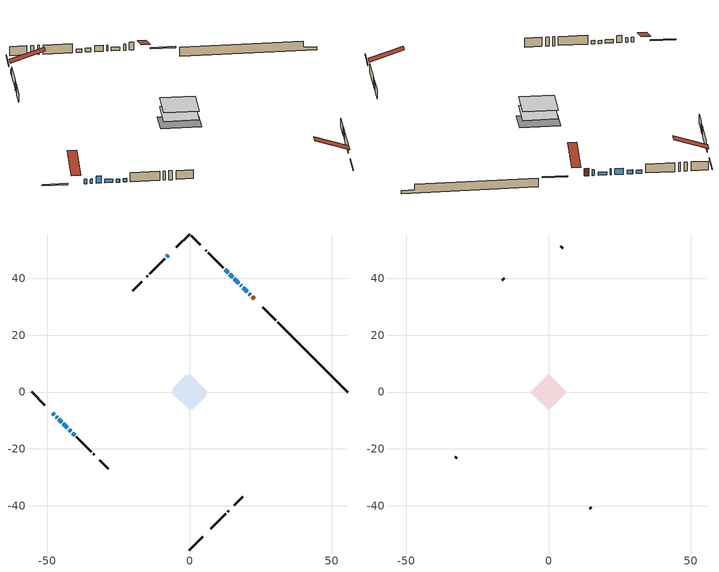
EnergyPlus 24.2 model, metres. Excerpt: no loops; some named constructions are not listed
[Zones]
conditioned space
 floor outside (Floor1 construction): -0.83,0 0,0.83 0.83,0 0,-0.83 z1.43
 floor outside (Floor2 construction): -0.78,0 0,0.78 0.78,0 0,-0.78 z1.43
 floor adiabatic (AdiabaticFloorConstruction): -6.35,0 0,6.35 6.35,0 0,-6.35 z1.43
 floor foundation (Slab1 construction): -6.14,1.19 -1.19,6.14 6.14,-1.19 1.19,-6.14 z-1.01
 wall outside (RimJoist1 construction): 0,-55.58 4.61,-50.97 / -55.58,0 -50.97,-4.61 / 0,55.58 -4.61,50.97 / 30.35,25.23 25.74,29.83 z1.43:1.73
 wall outside (AdiabaticWallConstruction 1): 22.8,32.78 22.06,33.52 z1.43:3.46
 wall outside (AdiabaticWallConstruction): 21.4,34.18 21.02,34.56 / 18.17,37.41 18.02,37.56 z1.43:3.03; 20.37,35.21 18.82,36.76 z1.43:2.32; -7.55,48.03 -8.08,47.5 / -48.03,-7.55 -47.58,-8 / -46.92,-8.65 -46.57,-9 z1.43:2.65; -45.92,-9.66 -45.02,-10.56 z1.43:3.36; 17.36,38.21 15.82,39.76 z1.43:3.01; 15.16,40.42 14.21,41.37 z1.43:2.5; -44.36,-11.21 -42.92,-12.65 / -41.07,-14.5 -40.43,-15.15 / 13.55,42.03 12.53,43.05 z1.43:2.35; -42.27,-13.31 -41.73,-13.85 z1.43:2.25
 wall outside (Wall1 construction): 7.55,-48.03 12.8,-42.78 / -39.77,-15.81 -34.52,-21.05 / -8.73,46.85 -13.98,41.6 / 11.87,43.71 6.62,48.95 z1.43:3.87
 wall outside (Wall2 construction): 13.45,-42.12 13.78,-41.8 / -33.87,-21.71 -33.54,-22.04 / -14.63,40.94 -14.96,40.62 / 5.97,49.61 5.64,49.93 z1.43:3.87
 wall outside (Wall4 construction): 15.69,-39.89 18.76,-36.81 / -31.63,-23.95 -28.56,-27.02 / -16.87,38.71 -19.95,35.63 / 3.73,51.85 0.66,54.92 z1.43:3.87
 wall foundation (FoundationWall1 construction): 31.01,24.57,-1.01 31.01,24.57,1.43 53.12,2.46,1.43 53.12,2.46,-0.16 55.58,0,-0.16 55.58,0,-1.01
 window (WindowConstruction 5): 21.4,34.18 21.02,34.55 z1.43:3.03
 window (WindowConstruction 9): 20.37,35.21 18.82,36.76 z1.43:2.32
 window (WindowConstruction 10): -7.55,48.03 -8.07,47.5 z1.43:2.65
 window (WindowConstruction 11): -48.03,-7.55 -47.58,-8 z1.43:2.65
 window (WindowConstruction 12): -46.92,-8.65 -46.58,-9 z1.43:2.65
 window (WindowConstruction 6): 18.16,37.41 18.02,37.56 z1.43:3.03
 window (WindowConstruction 7): -45.92,-9.66 -45.02,-10.56 z1.43:3.36
 window (WindowConstruction): 17.36,38.22 15.82,39.76 z1.43:3.01
 window (WindowConstruction 1): 15.16,40.42 14.21,41.37 z1.43:2.5
 window (WindowConstruction 2): -44.36,-11.21 -42.93,-12.65 z1.43:2.34
 window (WindowConstruction 3): -42.27,-13.31 -41.73,-13.85 z1.43:2.24
 window (WindowConstruction 4): -41.07,-14.5 -40.43,-15.15 z1.43:2.34
 window (WindowConstruction 8): 13.55,42.03 12.53,43.05 z1.43:2.34
 door (Door): 22.8,32.78 22.06,33.52 z1.43:3.46
 ceiling adiabatic (AdiabaticFloorConstruction): 0,-6.35 6.35,0 0,6.35 -6.35,0 z1.43
attic - vented
 floor to conditioned space (Floor3 construction Reversed): -6.35,0 0,6.35 6.35,0 0,-6.35 z3.87
 wall outside (Wall3 construction): 14.43,-41.14 15.03,-40.54 / -32.89,-22.69 -32.29,-23.29 / -15.62,39.96 -16.21,39.36 / 4.99,50.59 4.39,51.19 z1.43:3.87
 roof outside (Roof1 construction): 6.89,-48.68,3.87 0.71,-42.5,6.78 -0.92,-44.13,6.78 5.26,-50.31,3.87; -48.68,-6.89,3.87 -42.5,-0.71,6.78 -44.13,0.92,6.78 -50.31,-5.26,3.87; -6.89,48.68,3.87 -0.71,42.5,6.78 0.92,44.13,6.78 -5.26,50.31,3.87; 23.46,32.12,3.87 17.27,25.94,6.78 18.9,24.31,6.78 25.09,30.49,3.87
[Material] Roughness=Rough; Thermal Absorptance=0.9
Name | Thickness {m} | Conductivity {W/m-K} | Density {kg/m3} | Specific Heat {J/kg-K} | Solar Absorptance | Visible Absorptance
ceiling loosefill ins | 0.169333 | 0.0480833 | 16.02 | 1046.75 | 0.7 | 0.7
ceiling stud and cavity | 0.1397 | 0.0963999 | 65.682 | 1177.47 | 0.7 | 0.7
gypsum board | 0.0127 | 0.160291 | 801 | 837.4 | 0.6 | 0.6
[Construction]
Floor3 construction: ceiling loosefill ins, ceiling stud and cavity, gypsum board
[Schedule:Day:Interval]
interior lighting schedule day: No, 01:00, 0.108182, 04:00, 0.0901515, 05:00, 0.0991667, 06:00, 0.162273, 07:00, 0.270455, 08:00, 0.342576, 10:00, 0.369621, 11:00, 0.351591, 12:00, 0.333561, 13:00, 0.324545, 14:00, 0.31553, 15:00, 0.333561, 16:00, 0.369621, 17:00, 0.450758, 18:00, 0.585985, 19:00, 0.775303, 20:00, 0.955606, 21:00, 0.991667, 22:00, 0.712197, 23:00, 0.360606, 24:00, 0.162273
interior lighting schedule day 1: No, 01:00, 0.100909, 04:00, 0.0840909, 05:00, 0.0925, 06:00, 0.151364, 07:00, 0.252273, 08:00, 0.319545, 10:00, 0.344773, 11:00, 0.327955, 12:00, 0.311136, 13:00, 0.302727, 14:00, 0.294318, 15:00, 0.311136, 16:00, 0.344773, 17:00, 0.420455, 18:00, 0.546591, 19:00, 0.723182, 20:00, 0.891364, 21:00, 0.925, 22:00, 0.664318, 23:00, 0.336364, 24:00, 0.151364
interior lighting schedule day 2: No, 01:00, 0.0927273, 04:00, 0.0772727, 05:00, 0.085, 06:00, 0.139091, 07:00, 0.231818, 08:00, 0.293636, 10:00, 0.316818, 11:00, 0.301364, 12:00, 0.285909, 13:00, 0.278182, 14:00, 0.270455, 15:00, 0.285909, 16:00, 0.316818, 17:00, 0.386364, 18:00, 0.502273, 19:00, 0.664545, 20:00, 0.819091, 21:00, 0.85, 22:00, 0.610455, 23:00, 0.309091, 24:00, 0.139091
interior lighting schedule day 3: No, 01:00, 0.0845455, 04:00, 0.0704545, 05:00, 0.0775, 06:00, 0.126818, 07:00, 0.211364, 08:00, 0.267727, 10:00, 0.288864, 11:00, 0.274773, 12:00, 0.260682, 13:00, 0.253636, 14:00, 0.246591, 15:00, 0.260682, 16:00, 0.288864, 17:00, 0.352273, 18:00, 0.457955, 19:00, 0.605909, 20:00, 0.746818, 21:00, 0.775, 22:00, 0.556591, 23:00, 0.281818, 24:00, 0.126818
interior lighting schedule day 4: No, 01:00, 0.0763636, 04:00, 0.0636364, 05:00, 0.07, 06:00, 0.114545, 07:00, 0.190909, 08:00, 0.241818, 10:00, 0.260909, 11:00, 0.248182, 12:00, 0.235455, 13:00, 0.229091, 14:00, 0.222727, 15:00, 0.235455, 16:00, 0.260909, 17:00, 0.318182, 18:00, 0.413636, 19:00, 0.547273, 20:00, 0.674545, 21:00, 0.7, 22:00, 0.502727, 23:00, 0.254545, 24:00, 0.114545
interior lighting schedule day 5: No, 01:00, 0.0727273, 04:00, 0.0606061, 05:00, 0.0666667, 06:00, 0.109091, 07:00, 0.181818, 08:00, 0.230303, 10:00, 0.248485, 11:00, 0.236364, 12:00, 0.224242, 13:00, 0.218182, 14:00, 0.212121, 15:00, 0.224242, 16:00, 0.248485, 17:00, 0.30303, 18:00, 0.393939, 19:00, 0.521212, 20:00, 0.642424, 21:00, 0.666667, 22:00, 0.478788, 23:00, 0.242424, 24:00, 0.109091
interior lighting schedule day 6: No, 01:00, 0.0745455, 04:00, 0.0621212, 05:00, 0.0683333, 06:00, 0.111818, 07:00, 0.186364, 08:00, 0.236061, 10:00, 0.254697, 11:00, 0.242273, 12:00, 0.229848, 13:00, 0.223636, 14:00, 0.217424, 15:00, 0.229848, 16:00, 0.254697, 17:00, 0.310606, 18:00, 0.403788, 19:00, 0.534242, 20:00, 0.658485, 21:00, 0.683333, 22:00, 0.490758, 23:00, 0.248485, 24:00, 0.111818
interior lighting schedule day 7: No, 01:00, 0.08, 04:00, 0.0666667, 05:00, 0.0733333, 06:00, 0.12, 07:00, 0.2, 08:00, 0.253333, 10:00, 0.273333, 11:00, 0.26, 12:00, 0.246667, 13:00, 0.24, 14:00, 0.233333, 15:00, 0.246667, 16:00, 0.273333, 17:00, 0.333333, 18:00, 0.433333, 19:00, 0.573333, 20:00, 0.706667, 21:00, 0.733333, 22:00, 0.526667, 23:00, 0.266667, 24:00, 0.12
interior lighting schedule day 8: No, 01:00, 0.0890909, 04:00, 0.0742424, 05:00, 0.0816667, 06:00, 0.133636, 07:00, 0.222727, 08:00, 0.282121, 10:00, 0.304394, 11:00, 0.289545, 12:00, 0.274697, 13:00, 0.267273, 14:00, 0.259848, 15:00, 0.274697, 16:00, 0.304394, 17:00, 0.371212, 18:00, 0.482576, 19:00, 0.638485, 20:00, 0.78697, 21:00, 0.816667, 22:00, 0.586515, 23:00, 0.29697, 24:00, 0.133636
interior lighting schedule day 9: No, 01:00, 0.0972727, 04:00, 0.0810606, 05:00, 0.0891667, 06:00, 0.145909, 07:00, 0.243182, 08:00, 0.30803, 10:00, 0.332348, 11:00, 0.316136, 12:00, 0.299924, 13:00, 0.291818, 14:00, 0.283712, 15:00, 0.299924, 16:00, 0.332348, 17:00, 0.405303, 18:00, 0.526894, 19:00, 0.697121, 20:00, 0.859242, 21:00, 0.891667, 22:00, 0.640379, 23:00, 0.324242, 24:00, 0.145909
interior lighting schedule day 10: No, 01:00, 0.105455, 04:00, 0.0878788, 05:00, 0.0966667, 06:00, 0.158182, 07:00, 0.263636, 08:00, 0.333939, 10:00, 0.360303, 11:00, 0.342727, 12:00, 0.325152, 13:00, 0.316364, 14:00, 0.307576, 15:00, 0.325152, 16:00, 0.360303, 17:00, 0.439394, 18:00, 0.571212, 19:00, 0.755758, 20:00, 0.931515, 21:00, 0.966667, 22:00, 0.694242, 23:00, 0.351515, 24:00, 0.158182
interior lighting schedule day 11: No, 01:00, 0.109091, 04:00, 0.0909091, 05:00, 0.1, 06:00, 0.163636, 07:00, 0.272727, 08:00, 0.345455, 10:00, 0.372727, 11:00, 0.354545, 12:00, 0.336364, 13:00, 0.327273, 14:00, 0.318182, 15:00, 0.336364, 16:00, 0.372727, 17:00, 0.454545, 18:00, 0.590909, 19:00, 0.781818, 20:00, 0.963636, 21:00, 1, 22:00, 0.718182, 23:00, 0.363636, 24:00, 0.163636
interior lighting schedule default day; occupants schedule default day; clothes dryer schedule default day; cooking range schedule default day; misc plug loads schedule default day; general water use schedule default day; heating setpoint default day; cooling setpoint default day; clothes dryer exhaust 0 schedule default day; cooling season schedule day; cooling season schedule day 2; cooling season schedule default day; exterior lighting schedule default day; natural vent schedule default day: No, 24:00, 0
occupants schedule day: No, 05:00, 0.426829, 06:00, 0.719512, 07:00, 1, 08:00, 0.670732, 09:00, 0.329268, 14:00, 0.170732, 15:00, 0.231707, 16:00, 0.329268, 17:00, 0.5, 18:00, 0.670732, 19:00, 0.829268, 21:00, 1, 22:00, 0.853659, 23:00, 0.646341, 24:00, 0.426829
clothes dryer schedule day; clothes dryer exhaust 0 schedule day: No, 01:00, 0.123457, 02:00, 0.0740741, 03:00, 0.0493827, 04:00, 0.0246914, 05:00, 0.0493827, 06:00, 0.0740741, 07:00, 0.197531, 08:00, 0.395062, 09:00, 0.592593, 10:00, 0.839506, 11:00, 0.962963, 12:00, 1, 13:00, 0.91358, 14:00, 0.82716, 15:00, 0.716049, 16:00, 0.753086, 17:00, 0.679012, 18:00, 0.666667, 20:00, 0.62963, 21:00, 0.641975, 22:00, 0.666667, 23:00, 0.54321, 24:00, 0.296296
cooking range schedule day: No, 05:00, 0.0597015, 06:00, 0.11194, 07:00, 0.171642, 08:00, 0.291045, 11:00, 0.343284, 12:00, 0.402985, 13:00, 0.462687, 14:00, 0.343284, 15:00, 0.291045, 16:00, 0.402985, 17:00, 0.567164, 18:00, 1, 19:00, 0.850746, 20:00, 0.432836, 21:00, 0.291045, 22:00, 0.231343, 23:00, 0.171642, 24:00, 0.11194
misc plug loads schedule day: No, 06:00, 0.705882, 07:00, 0.745098, 08:00, 0.803922, 15:00, 0.823529, 16:00, 0.862745, 17:00, 0.921569, 18:00, 0.980392, 19:00, 1, 20:00, 0.980392, 21:00, 0.941176, 22:00, 0.862745, 23:00, 0.784314, 24:00, 0.72549
general water use schedule day: No, 01:00, 0.315068, 03:00, 0.287671, 04:00, 0.342466, 05:00, 0.369863, 06:00, 0.520548, 07:00, 0.60274, 08:00, 0.534247, 10:00, 0.506849, 11:00, 0.465753, 14:00, 0.479452, 15:00, 0.534247, 16:00, 0.589041, 17:00, 0.69863, 18:00, 0.876712, 19:00, 0.890411, 20:00, 0.986301, 21:00, 1, 22:00, 0.863014, 23:00, 0.616438, 24:00, 0.465753
heating setpoint day: No, 07:00, 18, 23:00, 21, 24:00, 18
cooling setpoint day: No, 24:00, 25
cooling season schedule day 1: No, 24:00, 1
exterior lighting schedule day: No, 01:00, 0.566667, 03:00, 0.524167, 05:00, 0.495833, 06:00, 0.5525, 07:00, 0.623333, 08:00, 0.580833, 09:00, 0.439167, 10:00, 0.354167, 12:00, 0.34, 13:00, 0.354167, 14:00, 0.396667, 15:00, 0.425, 16:00, 0.495833, 17:00, 0.623333, 18:00, 0.793333, 19:00, 0.906667, 20:00, 0.963333, 21:00, 0.991667, 22:00, 0.920833, 23:00, 0.793333, 24:00, 0.665833
exterior lighting schedule day 1: No, 01:00, 0.528571, 03:00, 0.488929, 05:00, 0.4625, 06:00, 0.515357, 07:00, 0.581429, 08:00, 0.541786, 09:00, 0.409643, 10:00, 0.330357, 12:00, 0.317143, 13:00, 0.330357, 14:00, 0.37, 15:00, 0.396429, 16:00, 0.4625, 17:00, 0.581429, 18:00, 0.74, 19:00, 0.845714, 20:00, 0.898571, 21:00, 0.925, 22:00, 0.858929, 23:00, 0.74, 24:00, 0.621071
exterior lighting schedule day 10: No, 01:00, 0.552381, 03:00, 0.510952, 05:00, 0.483333, 06:00, 0.538571, 07:00, 0.607619, 08:00, 0.56619, 09:00, 0.428095, 10:00, 0.345238, 12:00, 0.331429, 13:00, 0.345238, 14:00, 0.386667, 15:00, 0.414286, 16:00, 0.483333, 17:00, 0.607619, 18:00, 0.773333, 19:00, 0.88381, 20:00, 0.939048, 21:00, 0.966667, 22:00, 0.897619, 23:00, 0.773333, 24:00, 0.649048
exterior lighting schedule day 11: No, 01:00, 0.571429, 03:00, 0.528571, 05:00, 0.5, 06:00, 0.557143, 07:00, 0.628571, 08:00, 0.585714, 09:00, 0.442857, 10:00, 0.357143, 12:00, 0.342857, 13:00, 0.357143, 14:00, 0.4, 15:00, 0.428571, 16:00, 0.5, 17:00, 0.628571, 18:00, 0.8, 19:00, 0.914286, 20:00, 0.971429, 21:00, 1, 22:00, 0.928571, 23:00, 0.8, 24:00, 0.671429
exterior lighting schedule day 2: No, 01:00, 0.485714, 03:00, 0.449286, 05:00, 0.425, 06:00, 0.473571, 07:00, 0.534286, 08:00, 0.497857, 09:00, 0.376429, 10:00, 0.303571, 12:00, 0.291429, 13:00, 0.303571, 14:00, 0.34, 15:00, 0.364286, 16:00, 0.425, 17:00, 0.534286, 18:00, 0.68, 19:00, 0.777143, 20:00, 0.825714, 21:00, 0.85, 22:00, 0.789286, 23:00, 0.68, 24:00, 0.570714
exterior lighting schedule day 3: No, 01:00, 0.442857, 03:00, 0.409643, 05:00, 0.3875, 06:00, 0.431786, 07:00, 0.487143, 08:00, 0.453929, 09:00, 0.343214, 10:00, 0.276786, 12:00, 0.265714, 13:00, 0.276786, 14:00, 0.31, 15:00, 0.332143, 16:00, 0.3875, 17:00, 0.487143, 18:00, 0.62, 19:00, 0.708571, 20:00, 0.752857, 21:00, 0.775, 22:00, 0.719643, 23:00, 0.62, 24:00, 0.520357
exterior lighting schedule day 4: No, 01:00, 0.4, 03:00, 0.37, 05:00, 0.35, 06:00, 0.39, 07:00, 0.44, 08:00, 0.41, 09:00, 0.31, 10:00, 0.25, 12:00, 0.24, 13:00, 0.25, 14:00, 0.28, 15:00, 0.3, 16:00, 0.35, 17:00, 0.44, 18:00, 0.56, 19:00, 0.64, 20:00, 0.68, 21:00, 0.7, 22:00, 0.65, 23:00, 0.56, 24:00, 0.47
exterior lighting schedule day 5: No, 01:00, 0.380952, 03:00, 0.352381, 05:00, 0.333333, 06:00, 0.371429, 07:00, 0.419048, 08:00, 0.390476, 09:00, 0.295238, 10:00, 0.238095, 12:00, 0.228571, 13:00, 0.238095, 14:00, 0.266667, 15:00, 0.285714, 16:00, 0.333333, 17:00, 0.419048, 18:00, 0.533333, 19:00, 0.609524, 20:00, 0.647619, 21:00, 0.666667, 22:00, 0.619048, 23:00, 0.533333, 24:00, 0.447619
exterior lighting schedule day 6: No, 01:00, 0.390476, 03:00, 0.36119, 05:00, 0.341667, 06:00, 0.380714, 07:00, 0.429524, 08:00, 0.400238, 09:00, 0.302619, 10:00, 0.244048, 12:00, 0.234286, 13:00, 0.244048, 14:00, 0.273333, 15:00, 0.292857, 16:00, 0.341667, 17:00, 0.429524, 18:00, 0.546667, 19:00, 0.624762, 20:00, 0.66381, 21:00, 0.683333, 22:00, 0.634524, 23:00, 0.546667, 24:00, 0.45881
exterior lighting schedule day 7: No, 01:00, 0.419048, 03:00, 0.387619, 05:00, 0.366667, 06:00, 0.408571, 07:00, 0.460952, 08:00, 0.429524, 09:00, 0.324762, 10:00, 0.261905, 12:00, 0.251429, 13:00, 0.261905, 14:00, 0.293333, 15:00, 0.314286, 16:00, 0.366667, 17:00, 0.460952, 18:00, 0.586667, 19:00, 0.670476, 20:00, 0.712381, 21:00, 0.733333, 22:00, 0.680952, 23:00, 0.586667, 24:00, 0.492381
exterior lighting schedule day 8: No, 01:00, 0.466667, 03:00, 0.431667, 05:00, 0.408333, 06:00, 0.455, 07:00, 0.513333, 08:00, 0.478333, 09:00, 0.361667, 10:00, 0.291667, 12:00, 0.28, 13:00, 0.291667, 14:00, 0.326667, 15:00, 0.35, 16:00, 0.408333, 17:00, 0.513333, 18:00, 0.653333, 19:00, 0.746667, 20:00, 0.793333, 21:00, 0.816667, 22:00, 0.758333, 23:00, 0.653333, 24:00, 0.548333
exterior lighting schedule day 9: No, 01:00, 0.509524, 03:00, 0.47131, 05:00, 0.445833, 06:00, 0.496786, 07:00, 0.560476, 08:00, 0.522262, 09:00, 0.394881, 10:00, 0.318452, 12:00, 0.305714, 13:00, 0.318452, 14:00, 0.356667, 15:00, 0.382143, 16:00, 0.445833, 17:00, 0.560476, 18:00, 0.713333, 19:00, 0.815238, 20:00, 0.86619, 21:00, 0.891667, 22:00, 0.827976, 23:00, 0.713333, 24:00, 0.59869
[Schedule:Week:Daily]
heating setpoint Week Rule - Jan1-Dec31: heating setpoint day, heating setpoint day, heating setpoint day, heating setpoint day, heating setpoint day, heating setpoint day, heating setpoint day, heating setpoint default day, heating setpoint default day, heating setpoint default day, heating setpoint default day, heating setpoint default day
cooling season schedule Week Rule - Jan1-May26: cooling season schedule day, cooling season schedule day, cooling season schedule day, cooling season schedule day, cooling season schedule day, cooling season schedule day, cooling season schedule day, cooling season schedule default day, cooling season schedule default day, cooling season schedule default day, cooling season schedule default day, cooling season schedule default day
cooling season schedule Week Rule - May27-Jun2: cooling season schedule day, cooling season schedule day, cooling season schedule day, cooling season schedule day, cooling season schedule day, cooling season schedule day 1, cooling season schedule day 1, cooling season schedule default day, cooling season schedule default day, cooling season schedule default day, cooling season schedule default day, cooling season schedule default day
cooling season schedule Week Rule - Jun3-Aug25: cooling season schedule day 1, cooling season schedule day 1, cooling season schedule day 1, cooling season schedule day 1, cooling season schedule day 1, cooling season schedule day 1, cooling season schedule day 1, cooling season schedule default day, cooling season schedule default day, cooling season schedule default day, cooling season schedule default day, cooling season schedule default day
cooling season schedule Week Rule - Aug26-Sep1: cooling season schedule day 1, cooling season schedule day 1, cooling season schedule day 1, cooling season schedule day 1, cooling season schedule day 1, cooling season schedule day 1, cooling season schedule day 2, cooling season schedule default day, cooling season schedule default day, cooling season schedule default day, cooling season schedule default day, cooling season schedule default day
cooling season schedule Week Rule - Sep2-Dec31: cooling season schedule day 2, cooling season schedule day 2, cooling season schedule day 2, cooling season schedule day 2, cooling season schedule day 2, cooling season schedule day 2, cooling season schedule day 2, cooling season schedule default day, cooling season schedule default day, cooling season schedule default day, cooling season schedule default day, cooling season schedule default day
exterior lighting schedule Week Rule - Oct7-Oct27: exterior lighting schedule day 9, exterior lighting schedule day 9, exterior lighting schedule day 9, exterior lighting schedule day 9, exterior lighting schedule day 9, exterior lighting schedule day 9, exterior lighting schedule day 9, exterior lighting schedule default day, exterior lighting schedule default day, exterior lighting schedule default day, exterior lighting schedule default day, exterior lighting schedule default day
exterior lighting schedule Week Rule - Oct28-Nov3: exterior lighting schedule day 9, exterior lighting schedule day 9, exterior lighting schedule day 9, exterior lighting schedule day 9, exterior lighting schedule day 10, exterior lighting schedule day 10, exterior lighting schedule day 10, exterior lighting schedule default day, exterior lighting schedule default day, exterior lighting schedule default day, exterior lighting schedule default day, exterior lighting schedule default day
exterior lighting schedule Week Rule - Nov4-Nov24: exterior lighting schedule day 10, exterior lighting schedule day 10, exterior lighting schedule day 10, exterior lighting schedule day 10, exterior lighting schedule day 10, exterior lighting schedule day 10, exterior lighting schedule day 10, exterior lighting schedule default day, exterior lighting schedule default day, exterior lighting schedule default day, exterior lighting schedule default day, exterior lighting schedule default day
exterior lighting schedule Week Rule - Nov25-Dec1: exterior lighting schedule day 10, exterior lighting schedule day 10, exterior lighting schedule day 10, exterior lighting schedule day 10, exterior lighting schedule day 10, exterior lighting schedule day 10, exterior lighting schedule day 11, exterior lighting schedule default day, exterior lighting schedule default day, exterior lighting schedule default day, exterior lighting schedule default day, exterior lighting schedule default day
exterior lighting schedule Week Rule - Dec2-Dec31: exterior lighting schedule day 11, exterior lighting schedule day 11, exterior lighting schedule day 11, exterior lighting schedule day 11, exterior lighting schedule day 11, exterior lighting schedule day 11, exterior lighting schedule day 11, exterior lighting schedule default day, exterior lighting schedule default day, exterior lighting schedule default day, exterior lighting schedule default day, exterior lighting schedule default day
natural vent schedule Week Rule - Jan1-Dec31: natural vent schedule default day, natural vent schedule default day, natural vent schedule default day, natural vent schedule default day, natural vent schedule default day, natural vent schedule default day, natural vent schedule default day, natural vent schedule default day, natural vent schedule default day, natural vent schedule default day, natural vent schedule default day, natural vent schedule default day
